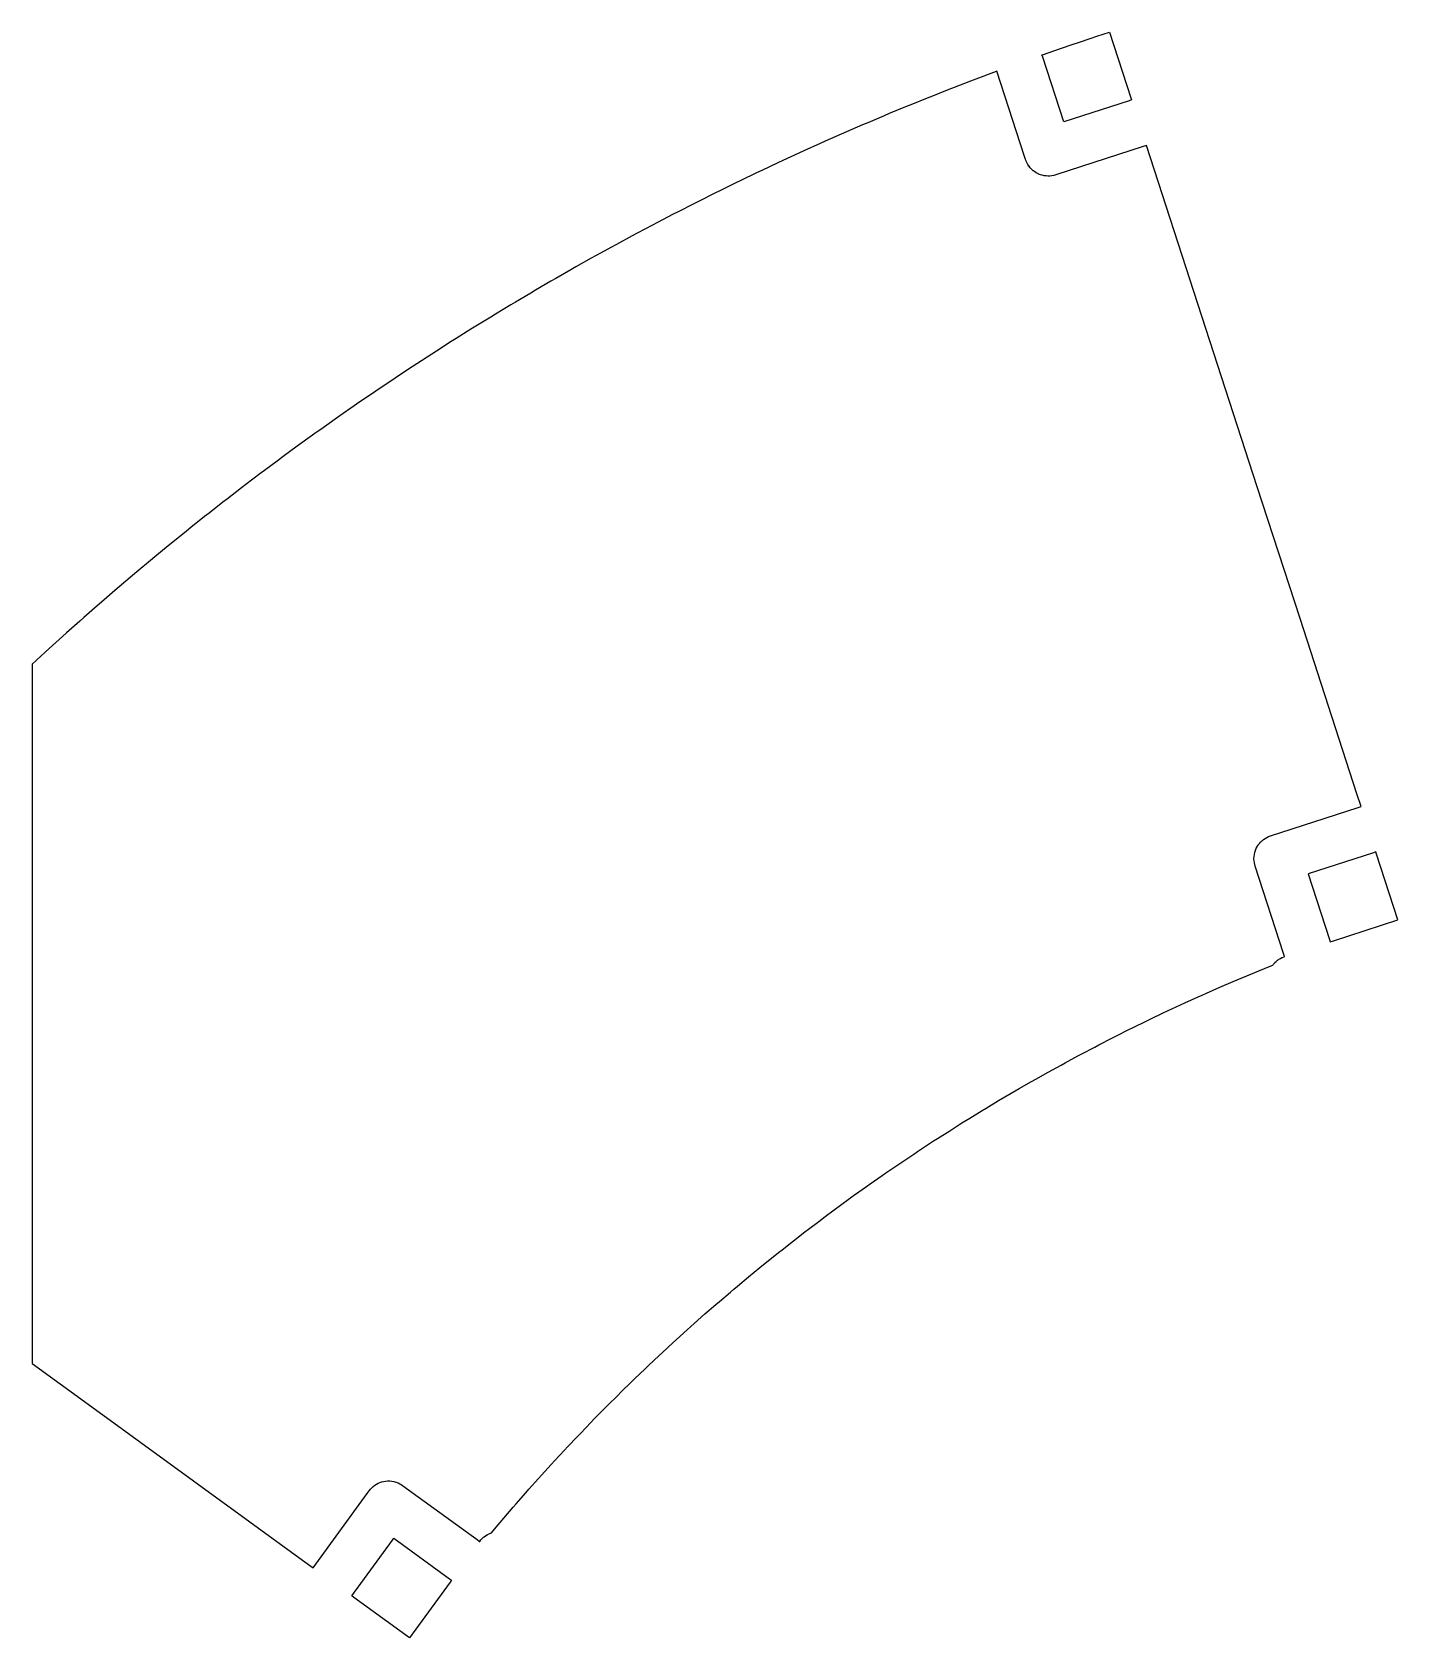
# Model space of a CAD drawing. Header units: millimetres. Extents: x 195 to 480, y 243 to 578.
import ezdxf

# ---------------------------------------------------------------- set-up
doc = ezdxf.new("R2010")
doc.units = ezdxf.units.MM
doc.layers.add('Mesh_cs001', color=7, linetype='CONTINUOUS')

msp = doc.modelspace()

# ---------------------------------------------------------------- linework, layer by layer
at = {"layer": 'Mesh_cs001'}
for p, q in [((416.327, 577.009, 9.1), (417.445, 577.377, 9.1)), ((417.445, 577.377, 9.1), (420.129, 578.258, 9.1)), ((420.129, 578.258, 9.1), (424.58, 564.56, 9.1)), ((406.132, 573.521, 9.1), (409.86, 574.82, 9.1)), ((409.86, 574.82, 9.1), (412.533, 575.734, 9.1)), ((412.533, 575.734, 9.1), (413.648, 576.111, 9.1)), ((413.648, 576.111, 9.1), (416.327, 577.009, 9.1)), ((406.015, 573.48, 9.1), (406.132, 573.521, 9.1)), ((406.166, 573.014, 9.1), (406.015, 573.48, 9.1)), ((410.563, 559.483, 9.1), (406.166, 573.014, 9.1)), ((391.078, 567.995, 9.1), (387.638, 566.672, 9.1)), ((392.177, 568.417, 9.1), (391.078, 567.995, 9.1)), ((396.454, 570.022, 9.1), (392.177, 568.417, 9.1)), ((396.605, 570.079, 9.1), (396.454, 570.022, 9.1)), ((402.398, 552.252, 9.1), (396.605, 570.079, 9.1)), ((382.021, 564.453, 9.1), (378.603, 563.075, 9.1)), ((383.114, 564.892, 9.1), (382.021, 564.453, 9.1)), ((386.543, 566.242, 9.1), (383.114, 564.892, 9.1)), ((387.638, 566.672, 9.1), (386.543, 566.242, 9.1)), ((424.261, 563.934, 9.1), (410.563, 559.483, 9.1)), ((424.734, 564.087, 9.1), (424.261, 563.934, 9.1)), ((424.58, 564.56, 9.1), (424.734, 564.087, 9.1)), ((373.022, 560.766, 9.1), (369.626, 559.334, 9.1)), ((374.107, 561.222, 9.1), (373.022, 560.766, 9.1)), ((377.514, 562.627, 9.1), (374.107, 561.222, 9.1)), ((378.603, 563.075, 9.1), (377.514, 562.627, 9.1)), ((364.083, 556.935, 9.1), (360.71, 555.449, 9.1)), ((365.16, 557.409, 9.1), (364.083, 556.935, 9.1)), ((368.545, 558.868, 9.1), (365.16, 557.409, 9.1)), ((369.626, 559.334, 9.1), (368.545, 558.868, 9.1)), ((359.637, 554.967, 9.1), (356.276, 553.454, 9.1)), ((360.71, 555.449, 9.1), (359.637, 554.967, 9.1)), ((427.193, 554.372, 9.1), (408.898, 548.427, 9.1)), ((427.824, 554.577, 9.1), (427.193, 554.372, 9.1)), ((428.675, 551.957, 9.1), (427.824, 554.577, 9.1)), ((350.792, 550.923, 9.1), (347.456, 549.356, 9.1)), ((351.858, 551.423, 9.1), (350.792, 550.923, 9.1)), ((355.206, 552.962, 9.1), (351.858, 551.423, 9.1)), ((356.276, 553.454, 9.1), (355.206, 552.962, 9.1)), ((402.597, 551.638, 9.1), (402.398, 552.252, 9.1)), ((402.707, 551.335, 9.1), (402.597, 551.638, 9.1)), ((402.712, 551.322, 9.1), (402.707, 551.335, 9.1)), ((402.845, 551.02, 9.1), (402.712, 551.322, 9.1)), ((402.85, 551.008, 9.1), (402.845, 551.02, 9.1)), ((403.052, 550.632, 9.1), (402.85, 551.008, 9.1)), ((403.058, 550.622, 9.1), (403.052, 550.632, 9.1)), ((403.293, 550.264, 9.1), (403.058, 550.622, 9.1)), ((403.301, 550.253, 9.1), (403.293, 550.264, 9.1)), ((403.309, 550.243, 9.1), (403.301, 550.253, 9.1)), ((403.575, 549.907, 9.1), (403.309, 550.243, 9.1)), ((450.989, 483.282, 9.1), (428.675, 551.957, 9.1)), ((343.071, 547.255, 9.1), (342.013, 546.738, 9.1)), ((346.394, 548.848, 9.1), (343.071, 547.255, 9.1)), ((347.456, 549.356, 9.1), (346.394, 548.848, 9.1)), ((403.584, 549.897, 9.1), (403.575, 549.907, 9.1)), ((403.879, 549.586, 9.1), (403.584, 549.897, 9.1)), ((403.889, 549.577, 9.1), (403.879, 549.586, 9.1)), ((404.211, 549.293, 9.1), (403.889, 549.577, 9.1)), ((404.222, 549.284, 9.1), (404.211, 549.293, 9.1)), ((404.569, 549.029, 9.1), (404.222, 549.284, 9.1)), ((404.58, 549.022, 9.1), (404.569, 549.029, 9.1)), ((404.949, 548.798, 9.1), (404.58, 549.022, 9.1)), ((404.962, 548.791, 9.1), (404.949, 548.798, 9.1)), ((405.311, 548.619, 9.1), (404.962, 548.791, 9.1)), ((405.325, 548.613, 9.1), (405.311, 548.619, 9.1)), ((405.687, 548.468, 9.1), (405.325, 548.613, 9.1)), ((405.701, 548.464, 9.1), (405.687, 548.468, 9.1)), ((406.074, 548.349, 9.1), (405.701, 548.464, 9.1)), ((406.089, 548.346, 9.1), (406.074, 548.349, 9.1)), ((406.471, 548.261, 9.1), (406.089, 548.346, 9.1)), ((406.859, 548.208, 9.1), (406.471, 548.261, 9.1)), ((406.874, 548.206, 9.1), (406.859, 548.208, 9.1)), ((407.265, 548.184, 9.1), (406.874, 548.206, 9.1)), ((407.28, 548.183, 9.1), (407.265, 548.184, 9.1)), ((407.673, 548.193, 9.1), (407.28, 548.183, 9.1)), ((407.688, 548.194, 9.1), (407.673, 548.193, 9.1)), ((408.08, 548.236, 9.1), (407.688, 548.194, 9.1)), ((408.095, 548.238, 9.1), (408.08, 548.236, 9.1)), ((408.495, 548.315, 9.1), (408.095, 548.238, 9.1)), ((408.506, 548.318, 9.1), (408.495, 548.315, 9.1)), ((408.887, 548.424, 9.1), (408.506, 548.318, 9.1)), ((408.898, 548.427, 9.1), (408.887, 548.424, 9.1)), ((337.649, 544.593, 9.1), (334.352, 542.947, 9.1)), ((338.703, 545.119, 9.1), (337.649, 544.593, 9.1)), ((342.013, 546.738, 9.1), (338.703, 545.119, 9.1)), ((328.973, 540.199, 9.1), (325.702, 538.501, 9.1)), ((330.018, 540.741, 9.1), (328.973, 540.199, 9.1)), ((333.302, 542.414, 9.1), (330.018, 540.741, 9.1)), ((334.352, 542.947, 9.1), (333.302, 542.414, 9.1)), ((324.662, 537.95, 9.1), (321.405, 536.226, 9.1)), ((325.702, 538.501, 9.1), (324.662, 537.95, 9.1)), ((317.125, 533.916, 9.1), (316.094, 533.349, 9.1)), ((320.369, 535.667, 9.1), (317.125, 533.916, 9.1)), ((321.405, 536.226, 9.1), (320.369, 535.667, 9.1)), ((311.838, 530.998, 9.1), (308.623, 529.195, 9.1)), ((312.865, 531.573, 9.1), (311.838, 530.998, 9.1)), ((316.094, 533.349, 9.1), (312.865, 531.573, 9.1)), ((304.4, 526.784, 9.1), (303.382, 526.192, 9.1)), ((307.6, 528.612, 9.1), (304.4, 526.784, 9.1)), ((308.623, 529.195, 9.1), (307.6, 528.612, 9.1)), ((299.184, 523.739, 9.1), (296.013, 521.86, 9.1)), ((300.197, 524.339, 9.1), (299.184, 523.739, 9.1)), ((303.382, 526.192, 9.1), (300.197, 524.339, 9.1)), ((295.005, 521.253, 9.1), (291.85, 519.348, 9.1)), ((296.013, 521.86, 9.1), (295.005, 521.253, 9.1)), ((287.706, 516.803, 9.1), (286.708, 516.179, 9.1)), ((290.846, 518.733, 9.1), (287.706, 516.803, 9.1)), ((291.85, 519.348, 9.1), (290.846, 518.733, 9.1)), ((282.59, 513.593, 9.1), (279.481, 511.614, 9.1)), ((283.583, 514.225, 9.1), (282.59, 513.593, 9.1)), ((286.708, 516.179, 9.1), (283.583, 514.225, 9.1)), ((278.493, 510.974, 9.1), (275.4, 508.97, 9.1)), ((279.481, 511.614, 9.1), (278.493, 510.974, 9.1)), ((274.417, 508.322, 9.1), (271.34, 506.294, 9.1)), ((275.4, 508.97, 9.1), (274.417, 508.322, 9.1)), ((267.302, 503.585, 9.1), (266.329, 502.922, 9.1)), ((270.362, 505.638, 9.1), (267.302, 503.585, 9.1)), ((271.34, 506.294, 9.1), (270.362, 505.638, 9.1)), ((262.318, 500.173, 9.1), (259.291, 498.071, 9.1)), ((263.285, 500.844, 9.1), (262.318, 500.173, 9.1)), ((266.329, 502.922, 9.1), (263.285, 500.844, 9.1)), ((258.329, 497.392, 9.1), (255.319, 495.266, 9.1)), ((259.291, 498.071, 9.1), (258.329, 497.392, 9.1)), ((254.362, 494.579, 9.1), (251.369, 492.429, 9.1)), ((255.319, 495.266, 9.1), (254.362, 494.579, 9.1)), ((250.418, 491.735, 9.1), (247.442, 489.561, 9.1)), ((251.369, 492.429, 9.1), (250.418, 491.735, 9.1)), ((243.539, 486.662, 9.1), (242.599, 485.953, 9.1)), ((246.497, 488.86, 9.1), (243.539, 486.662, 9.1)), ((247.442, 489.561, 9.1), (246.497, 488.86, 9.1)), ((239.658, 483.732, 9.1), (238.724, 483.015, 9.1)), ((242.599, 485.953, 9.1), (239.658, 483.732, 9.1)), ((459.936, 455.745, 9.1), (450.989, 483.282, 9.1)), ((234.873, 480.046, 9.1), (231.968, 477.778, 9.1)), ((235.801, 480.77, 9.1), (234.873, 480.046, 9.1)), ((238.724, 483.015, 9.1), (235.801, 480.77, 9.1)), ((231.046, 477.046, 9.1), (228.159, 474.755, 9.1)), ((231.968, 477.778, 9.1), (231.046, 477.046, 9.1)), ((227.243, 474.016, 9.1), (224.374, 471.702, 9.1)), ((228.159, 474.755, 9.1), (227.243, 474.016, 9.1)), ((223.464, 470.956, 9.1), (220.614, 468.619, 9.1)), ((224.374, 471.702, 9.1), (223.464, 470.956, 9.1)), ((219.71, 467.865, 9.1), (216.879, 465.506, 9.1)), ((220.614, 468.619, 9.1), (219.71, 467.865, 9.1)), ((215.981, 464.745, 9.1), (213.168, 462.363, 9.1)), ((216.879, 465.506, 9.1), (215.981, 464.745, 9.1)), ((212.276, 461.595, 9.1), (209.483, 459.19, 9.1)), ((213.168, 462.363, 9.1), (212.276, 461.595, 9.1)), ((208.597, 458.415, 9.1), (205.824, 455.988, 9.1)), ((209.483, 459.19, 9.1), (208.597, 458.415, 9.1)), ((204.944, 455.206, 9.1), (202.19, 452.757, 9.1)), ((205.824, 455.988, 9.1), (204.944, 455.206, 9.1)), ((471.842, 419.104, 9.1), (459.936, 455.745, 9.1)), ((201.316, 451.968, 9.1), (198.582, 449.497, 9.1)), ((202.19, 452.757, 9.1), (201.316, 451.968, 9.1)), ((197.715, 448.701, 9.1), (195, 446.208, 9.1)), ((195, 446.208, 9.1), (195, 349.217, 9.1)), ((198.582, 449.497, 9.1), (197.715, 448.701, 9.1)), ((453.767, 410.334, 9.1), (472.062, 416.279, 9.1)), ((472.693, 416.483, 9.1), (471.842, 419.104, 9.1)), ((472.062, 416.279, 9.1), (472.693, 416.483, 9.1)), ((451.706, 409.042, 9.1), (451.988, 409.313, 9.1)), ((451.988, 409.313, 9.1), (451.999, 409.324, 9.1)), ((451.999, 409.324, 9.1), (452.303, 409.572, 9.1)), ((452.303, 409.572, 9.1), (452.315, 409.581, 9.1)), ((452.315, 409.581, 9.1), (452.639, 409.804, 9.1)), ((452.639, 409.804, 9.1), (452.651, 409.812, 9.1)), ((452.651, 409.812, 9.1), (452.993, 410.008, 9.1)), ((452.993, 410.008, 9.1), (453.006, 410.015, 9.1)), ((453.006, 410.015, 9.1), (453.375, 410.188, 9.1)), ((453.375, 410.188, 9.1), (453.385, 410.193, 9.1)), ((453.385, 410.193, 9.1), (453.767, 410.334, 9.1)), ((450.313, 405.58, 9.1), (450.33, 406.008, 9.1)), ((450.33, 406.008, 9.1), (450.332, 406.021, 9.1)), ((450.332, 406.021, 9.1), (450.391, 406.46, 9.1)), ((450.391, 406.46, 9.1), (450.484, 406.88, 9.1)), ((450.484, 406.88, 9.1), (450.488, 406.892, 9.1)), ((450.488, 406.892, 9.1), (450.619, 407.303, 9.1)), ((450.619, 407.303, 9.1), (450.623, 407.315, 9.1)), ((450.623, 407.315, 9.1), (450.791, 407.713, 9.1)), ((450.791, 407.713, 9.1), (450.797, 407.727, 9.1)), ((450.797, 407.727, 9.1), (450.978, 408.071, 9.1)), ((450.978, 408.071, 9.1), (450.985, 408.084, 9.1)), ((450.985, 408.084, 9.1), (451.193, 408.414, 9.1)), ((451.193, 408.414, 9.1), (451.202, 408.426, 9.1)), ((451.202, 408.426, 9.1), (451.437, 408.738, 9.1)), ((451.437, 408.738, 9.1), (451.446, 408.749, 9.1)), ((451.446, 408.749, 9.1), (451.706, 409.042, 9.1)), ((475.311, 406.819, 9.1), (461.612, 402.369, 9.1)), ((475.783, 406.973, 9.1), (475.311, 406.819, 9.1)), ((475.937, 406.501, 9.1), (475.783, 406.973, 9.1)), ((480.387, 392.802, 9.1), (475.937, 406.501, 9.1)), ((450.313, 405.554, 9.1), (450.313, 405.58, 9.1)), ((450.332, 405.127, 9.1), (450.313, 405.554, 9.1)), ((450.391, 404.692, 9.1), (450.332, 405.127, 9.1)), ((450.464, 404.356, 9.1), (450.391, 404.692, 9.1)), ((450.557, 404.034, 9.1), (450.464, 404.356, 9.1)), ((456.501, 385.738, 9.1), (450.557, 404.034, 9.1)), ((461.612, 402.369, 9.1), (466.063, 388.67, 9.1)), ((466.689, 388.351, 9.1), (480.387, 392.802, 9.1)), ((466.063, 388.67, 9.1), (466.217, 388.198, 9.1)), ((466.217, 388.198, 9.1), (466.689, 388.351, 9.1)), ((450.521, 381.809, 9.1), (453.329, 382.951, 9.1)), ((453.329, 382.951, 9.1), (454.224, 383.315, 9.1)), ((454.224, 383.315, 9.1), (454.332, 383.452, 9.1)), ((454.332, 383.452, 9.1), (454.535, 383.696, 9.1)), ((454.535, 383.696, 9.1), (454.716, 383.885, 9.1)), ((454.716, 383.885, 9.1), (454.777, 383.948, 9.1)), ((454.777, 383.948, 9.1), (454.953, 384.106, 9.1)), ((454.953, 384.106, 9.1), (455.081, 384.218, 9.1)), ((455.081, 384.218, 9.1), (455.159, 384.278, 9.1)), ((455.159, 384.278, 9.1), (455.277, 384.37, 9.1)), ((455.277, 384.37, 9.1), (455.328, 384.409, 9.1)), ((455.328, 384.409, 9.1), (455.497, 384.52, 9.1)), ((455.497, 384.52, 9.1), (455.669, 384.634, 9.1)), ((455.669, 384.634, 9.1), (455.866, 384.74, 9.1)), ((455.866, 384.74, 9.1), (456.142, 384.885, 9.1)), ((456.142, 384.885, 9.1), (456.253, 384.933, 9.1)), ((456.253, 384.933, 9.1), (456.627, 385.079, 9.1)), ((456.706, 385.108, 9.1), (456.501, 385.738, 9.1)), ((456.627, 385.079, 9.1), (456.655, 385.089, 9.1)), ((456.655, 385.089, 9.1), (456.681, 385.098, 9.1)), ((456.681, 385.098, 9.1), (456.706, 385.108, 9.1)), ((443.162, 378.689, 9.1), (445.947, 379.886, 9.1)), ((445.947, 379.886, 9.1), (446.834, 380.267, 9.1)), ((446.834, 380.267, 9.1), (449.63, 381.436, 9.1)), ((449.63, 381.436, 9.1), (450.521, 381.809, 9.1)), ((435.864, 375.428, 9.1), (438.625, 376.678, 9.1)), ((438.625, 376.678, 9.1), (439.505, 377.076, 9.1)), ((439.505, 377.076, 9.1), (440.389, 377.466, 9.1)), ((440.389, 377.466, 9.1), (443.162, 378.689, 9.1)), ((428.631, 372.026, 9.1), (431.367, 373.329, 9.1)), ((431.367, 373.329, 9.1), (432.239, 373.745, 9.1)), ((432.239, 373.745, 9.1), (434.988, 375.021, 9.1)), ((434.988, 375.021, 9.1), (435.864, 375.428, 9.1)), ((421.465, 368.485, 9.1), (424.175, 369.841, 9.1)), ((424.175, 369.841, 9.1), (425.039, 370.273, 9.1)), ((425.039, 370.273, 9.1), (427.763, 371.602, 9.1)), ((427.763, 371.602, 9.1), (428.631, 372.026, 9.1)), ((414.368, 364.806, 9.1), (417.052, 366.214, 9.1)), ((417.052, 366.214, 9.1), (417.908, 366.662, 9.1)), ((417.908, 366.662, 9.1), (420.605, 368.044, 9.1)), ((420.605, 368.044, 9.1), (421.465, 368.485, 9.1)), ((407.345, 360.99, 9.1), (410.001, 362.449, 9.1)), ((410.001, 362.449, 9.1), (410.847, 362.915, 9.1)), ((410.847, 362.915, 9.1), (413.518, 364.349, 9.1)), ((413.518, 364.349, 9.1), (414.368, 364.806, 9.1)), ((401.234, 357.52, 9.1), (403.861, 359.031, 9.1)), ((403.861, 359.031, 9.1), (404.703, 359.504, 9.1)), ((404.703, 359.504, 9.1), (407.345, 360.99, 9.1)), ((396.951, 355.013, 9.1), (399.564, 356.549, 9.1)), ((399.564, 356.549, 9.1), (400.396, 357.039, 9.1)), ((400.396, 357.039, 9.1), (401.234, 357.52, 9.1)), ((390.943, 351.367, 9.1), (393.526, 352.954, 9.1)), ((393.526, 352.954, 9.1), (394.353, 353.451, 9.1)), ((394.353, 353.451, 9.1), (396.951, 355.013, 9.1)), ((195, 349.217, 9.1), (195, 323.976, 9.1)), ((386.735, 348.737, 9.1), (389.302, 350.348, 9.1)), ((389.302, 350.348, 9.1), (390.12, 350.862, 9.1)), ((390.12, 350.862, 9.1), (390.943, 351.367, 9.1)), ((380.835, 344.918, 9.1), (383.371, 346.579, 9.1)), ((383.371, 346.579, 9.1), (384.184, 347.1, 9.1)), ((384.184, 347.1, 9.1), (386.735, 348.737, 9.1)), ((376.706, 342.167, 9.1), (379.225, 343.852, 9.1)), ((379.225, 343.852, 9.1), (380.028, 344.389, 9.1)), ((380.028, 344.389, 9.1), (380.835, 344.918, 9.1)), ((370.127, 337.626, 9.1), (372.613, 339.36, 9.1)), ((372.613, 339.36, 9.1), (373.405, 339.912, 9.1)), ((373.405, 339.912, 9.1), (375.908, 341.622, 9.1)), ((375.908, 341.622, 9.1), (376.706, 342.167, 9.1)), ((366.871, 335.308, 9.1), (369.34, 337.066, 9.1)), ((369.34, 337.066, 9.1), (370.127, 337.626, 9.1)), ((360.427, 330.579, 9.1), (362.862, 332.384, 9.1)), ((362.862, 332.384, 9.1), (363.638, 332.959, 9.1)), ((363.638, 332.959, 9.1), (366.09, 334.74, 9.1)), ((366.09, 334.74, 9.1), (366.871, 335.308, 9.1)), ((357.24, 328.167, 9.1), (359.657, 329.996, 9.1)), ((359.657, 329.996, 9.1), (360.427, 330.579, 9.1)), ((351.695, 323.85, 9.1), (354.076, 325.725, 9.1)), ((354.076, 325.725, 9.1), (356.475, 327.577, 9.1)), ((356.475, 327.577, 9.1), (357.24, 328.167, 9.1)), ((195, 323.976, 9.1), (195, 300.074, 9.1)), ((347.82, 320.75, 9.1), (350.183, 322.648, 9.1)), ((350.183, 322.648, 9.1), (350.936, 323.253, 9.1)), ((350.936, 323.253, 9.1), (351.695, 323.85, 9.1)), ((344.728, 318.217, 9.1), (347.073, 320.138, 9.1)), ((347.073, 320.138, 9.1), (347.82, 320.75, 9.1)), ((340.926, 315.028, 9.1), (341.661, 315.654, 9.1)), ((341.661, 315.654, 9.1), (342.402, 316.273, 9.1)), ((342.402, 316.273, 9.1), (344.728, 318.217, 9.1)), ((335.602, 310.44, 9.1), (337.89, 312.428, 9.1)), ((337.89, 312.428, 9.1), (338.619, 313.062, 9.1)), ((338.619, 313.062, 9.1), (340.926, 315.028, 9.1)), ((333.334, 308.43, 9.1), (335.602, 310.44, 9.1)), ((329.645, 305.11, 9.1), (331.894, 307.142, 9.1)), ((331.894, 307.142, 9.1), (332.611, 307.79, 9.1)), ((332.611, 307.79, 9.1), (333.334, 308.43, 9.1)), ((326.002, 301.741, 9.1), (326.706, 302.402, 9.1)), ((326.706, 302.402, 9.1), (328.935, 304.456, 9.1)), ((328.935, 304.456, 9.1), (329.645, 305.11, 9.1)), ((195, 300.074, 9.1), (206.712, 291.565, 9.1)), ((320.906, 296.901, 9.1), (323.095, 298.998, 9.1)), ((323.095, 298.998, 9.1), (323.793, 299.666, 9.1)), ((323.793, 299.666, 9.1), (326.002, 301.741, 9.1)), ((318.047, 294.109, 9.1), (320.215, 296.227, 9.1)), ((320.215, 296.227, 9.1), (320.906, 296.901, 9.1)), ((315.214, 291.289, 9.1), (317.362, 293.428, 9.1)), ((317.362, 293.428, 9.1), (318.047, 294.109, 9.1)), ((206.712, 291.565, 9.1), (251.506, 259.02, 9.1)), ((312.409, 288.442, 9.1), (314.536, 290.601, 9.1)), ((314.536, 290.601, 9.1), (315.214, 291.289, 9.1)), ((308.968, 284.867, 9.1), (309.632, 285.568, 9.1)), ((309.632, 285.568, 9.1), (311.738, 287.748, 9.1)), ((311.738, 287.748, 9.1), (312.409, 288.442, 9.1)), ((304.161, 279.74, 9.1), (306.225, 281.96, 9.1)), ((306.225, 281.96, 9.1), (306.883, 282.668, 9.1)), ((306.883, 282.668, 9.1), (308.968, 284.867, 9.1)), ((301.469, 276.787, 9.1), (303.511, 279.027, 9.1)), ((303.511, 279.027, 9.1), (304.161, 279.74, 9.1)), ((267.297, 275.061, 9.1), (267.656, 275.218, 9.1)), ((267.656, 275.218, 9.1), (267.669, 275.223, 9.1)), ((267.669, 275.223, 9.1), (268.039, 275.35, 9.1)), ((268.039, 275.35, 9.1), (268.053, 275.354, 9.1)), ((268.053, 275.354, 9.1), (268.431, 275.451, 9.1)), ((268.431, 275.451, 9.1), (268.445, 275.454, 9.1)), ((268.445, 275.454, 9.1), (268.829, 275.519, 9.1)), ((268.829, 275.519, 9.1), (268.844, 275.521, 9.1)), ((268.844, 275.521, 9.1), (269.274, 275.557, 9.1)), ((269.274, 275.557, 9.1), (269.287, 275.558, 9.1)), ((269.287, 275.558, 9.1), (269.718, 275.555, 9.1)), ((269.718, 275.555, 9.1), (269.731, 275.555, 9.1)), ((269.731, 275.555, 9.1), (270.159, 275.514, 9.1)), ((270.159, 275.514, 9.1), (270.173, 275.513, 9.1)), ((270.173, 275.513, 9.1), (270.594, 275.434, 9.1)), ((270.594, 275.434, 9.1), (270.608, 275.432, 9.1)), ((270.608, 275.432, 9.1), (271.02, 275.317, 9.1)), ((271.02, 275.317, 9.1), (271.033, 275.313, 9.1)), ((271.033, 275.313, 9.1), (271.046, 275.308, 9.1)), ((271.046, 275.308, 9.1), (271.445, 275.158, 9.1)), ((271.445, 275.158, 9.1), (271.456, 275.152, 9.1)), ((271.456, 275.152, 9.1), (271.84, 274.967, 9.1)), ((298.805, 273.808, 9.1), (300.825, 276.067, 9.1)), ((300.825, 276.067, 9.1), (301.469, 276.787, 9.1)), ((253.735, 257.401, 9.1), (265.042, 272.964, 9.1)), ((265.042, 272.964, 9.1), (265.432, 273.5, 9.1)), ((265.432, 273.5, 9.1), (265.439, 273.509, 9.1)), ((265.439, 273.509, 9.1), (265.684, 273.819, 9.1)), ((265.684, 273.819, 9.1), (265.692, 273.828, 9.1)), ((265.692, 273.828, 9.1), (265.97, 274.126, 9.1)), ((265.97, 274.126, 9.1), (265.981, 274.136, 9.1)), ((265.981, 274.136, 9.1), (266.273, 274.4, 9.1)), ((266.273, 274.4, 9.1), (266.285, 274.409, 9.1)), ((266.285, 274.409, 9.1), (266.596, 274.649, 9.1)), ((266.596, 274.649, 9.1), (266.609, 274.657, 9.1)), ((266.609, 274.657, 9.1), (266.939, 274.869, 9.1)), ((266.939, 274.869, 9.1), (266.952, 274.876, 9.1)), ((266.952, 274.876, 9.1), (267.297, 275.061, 9.1)), ((271.84, 274.967, 9.1), (271.852, 274.961, 9.1)), ((271.852, 274.961, 9.1), (272.138, 274.794, 9.1)), ((272.149, 274.787, 9.1), (272.416, 274.607, 9.1)), ((272.416, 274.607, 9.1), (287.978, 263.299, 9.1)), ((296.169, 270.803, 9.1), (298.168, 273.081, 9.1)), ((298.168, 273.081, 9.1), (298.805, 273.808, 9.1)), ((293.564, 267.772, 9.1), (295.54, 270.07, 9.1)), ((295.54, 270.07, 9.1), (296.169, 270.803, 9.1)), ((290.987, 264.717, 9.1), (291.61, 265.455, 9.1)), ((291.61, 265.455, 9.1), (293.564, 267.772, 9.1)), ((261.825, 251.523, 9.1), (270.291, 263.176, 9.1)), ((270.291, 263.176, 9.1), (270.583, 263.577, 9.1)), ((270.583, 263.577, 9.1), (282.235, 255.111, 9.1)), ((287.978, 263.299, 9.1), (288.515, 262.91, 9.1)), ((288.515, 262.91, 9.1), (288.524, 262.921, 9.1)), ((288.524, 262.921, 9.1), (288.792, 263.257, 9.1)), ((288.792, 263.257, 9.1), (289.025, 263.501, 9.1)), ((289.025, 263.501, 9.1), (289.099, 263.579, 9.1)), ((289.099, 263.579, 9.1), (289.352, 263.801, 9.1)), ((289.352, 263.801, 9.1), (289.433, 263.872, 9.1)), ((289.433, 263.872, 9.1), (289.705, 264.071, 9.1)), ((289.705, 264.071, 9.1), (289.792, 264.134, 9.1)), ((289.792, 264.134, 9.1), (289.884, 264.19, 9.1)), ((289.884, 264.19, 9.1), (290.172, 264.364, 9.1)), ((290.172, 264.364, 9.1), (290.475, 264.511, 9.1)), ((290.475, 264.511, 9.1), (290.572, 264.558, 9.1)), ((290.572, 264.558, 9.1), (290.887, 264.678, 9.1)), ((290.887, 264.678, 9.1), (290.987, 264.717, 9.1)), ((251.506, 259.02, 9.1), (253.735, 257.401, 9.1)), ((282.235, 255.111, 9.1), (282.637, 254.819, 9.1)), ((282.345, 254.418, 9.1), (273.879, 242.765, 9.1)), ((282.637, 254.819, 9.1), (282.345, 254.418, 9.1)), ((262.227, 251.231, 9.1), (261.825, 251.523, 9.1)), ((273.879, 242.765, 9.1), (262.227, 251.231, 9.1))]:
    msp.add_line(p, q, dxfattribs=at)

doc.saveas('drawing.dxf')
